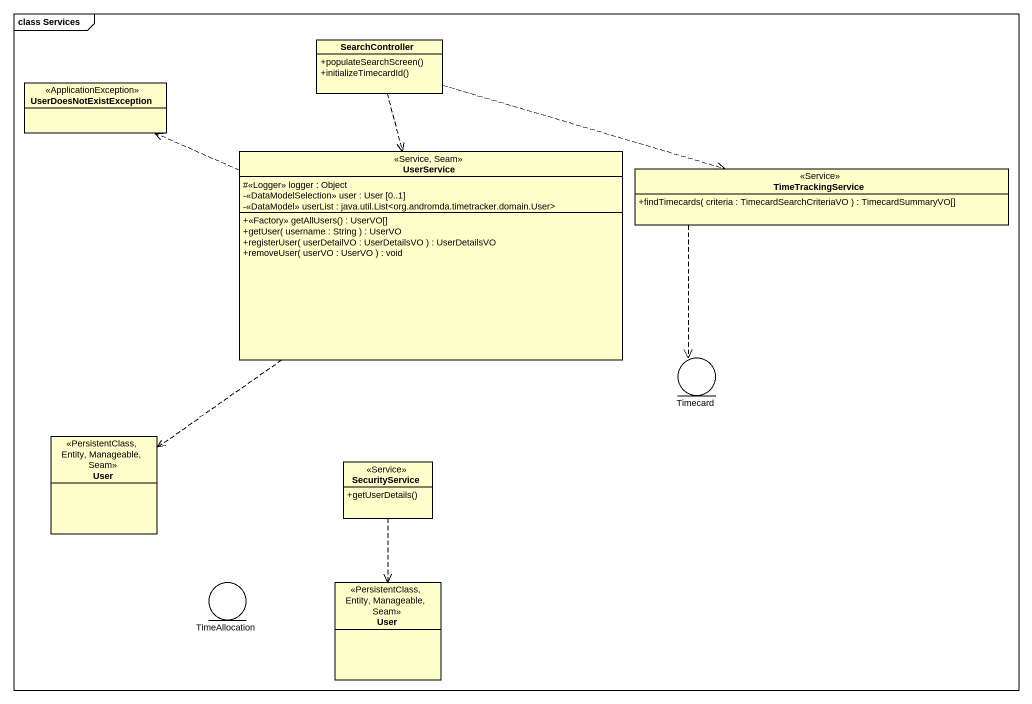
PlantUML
@startuml
mainframe class Services
allowmixing
hide circle
hide empty members
skinparam classAttributeIconSize 0
class SearchController {
  +populateSearchScreen()
  +initializeTimecardId()
}
class UserDoesNotExistException <<ApplicationException>>
class UserService <<Service, Seam>> {
  #<<Logger>> logger : Object
  -<<DataModelSelection>> user : User [0..1]
  -<<DataModel>> userList : java.util.List<org.andromda.timetracker.domain.User>
  +<<Factory>> getAllUsers() : UserVO[]
  +getUser( username : String ) : UserVO
  +registerUser( userDetailVO : UserDetailsVO ) : UserDetailsVO
  +removeUser( userVO : UserVO ) : void
}
class TimeTrackingService <<Service>> {
  +findTimecards( criteria : TimecardSearchCriteriaVO ) : TimecardSummaryVO[]
}
entity Timecard
class User <<PersistentClass, Entity, Manageable, Seam>>
class SecurityService <<Service>> {
  +getUserDetails()
}
entity TimeAllocation
class "User" as User_2 <<PersistentClass, Entity, Manageable, Seam>>
SearchController ..> UserService
SearchController .right.> TimeTrackingService
UserService .left.> UserDoesNotExistException
UserService ..> User
TimeTrackingService ..> Timecard
SecurityService ..> User_2
@enduml
